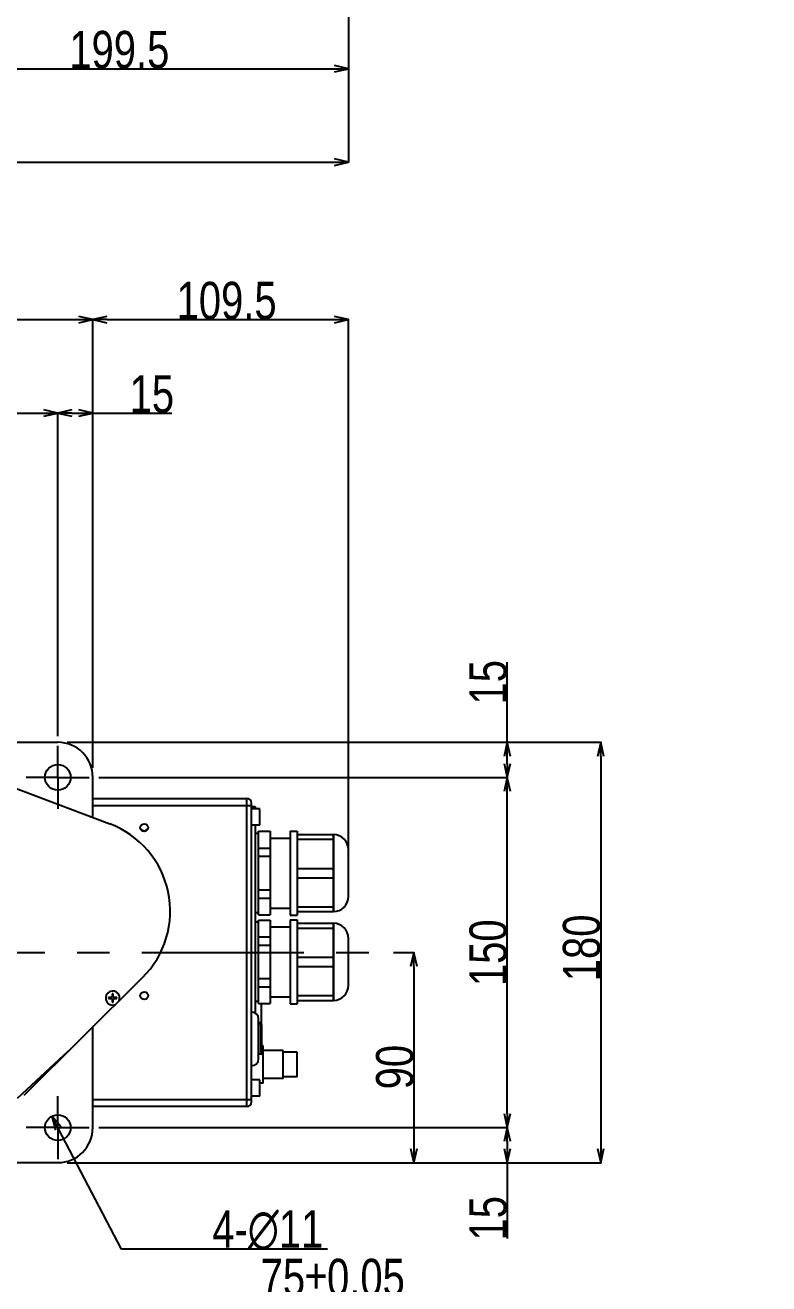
# Model space of a CAD drawing. Extents: x 0 to 3364, y 0 to 2376.
# Drawn here: x 1885 to 2203, y 272 to 811 of the extents above; entities that cross this region are included whole.
import ezdxf

# ---------------------------------------------------------------- set-up
doc = ezdxf.new("R2010")
doc.units = 0
doc.header["$LTSCALE"] = 185.02
doc.header["$PDMODE"] = 3
doc.header["$PDSIZE"] = 0.3125
doc.linetypes.add('CENTER', pattern=[0.6, 0.375, -0.075, 0.075, -0.075])
doc.layers.get('0').update_dxf_attribs({"linetype": 'CONTINUOUS'})
doc.layers.get('DEFPOINTS').update_dxf_attribs({"linetype": 'CONTINUOUS'})
doc.layers.add('95_ALL_DIM', color=7, linetype='CONTINUOUS')
doc.layers.add('DEFAULT_1', color=7, linetype='CENTER')
doc.styles.get("Standard").update_dxf_attribs({"font": 'txt', "width": 0.8})
doc.dimstyles.new('DIMSTYLE_1', dxfattribs={"dimtxt": 16, "dimasz": 6, "dimexe": 0.18, "dimexo": 0.0625, "dimgap": 0.09, "dimtad": 1, "dimdec": 3, "dimdsep": 46, "dimtxsty": 'Standard', "dimblk": 'OPEN', "dimblk1": 'OPEN', "dimblk2": 'OPEN', "dimcen": 0.09, "dimadec": 0, "dimazin": 0, "dimtp": 0.3, "dimtm": 0.3, "dimtfac": 1, "dimtdec": 3, "dimtofl": 0, "dimtmove": 0, "dimatfit": 3, "dimldrblk": 'OPEN', "dimfxl": 1, "dimtolj": 1, "dimarcsym": 0})
doc.dimstyles.new('DIMSTYLE_18', dxfattribs={"dimtxt": 16, "dimasz": 6, "dimexe": 0.18, "dimexo": 0.0625, "dimgap": 0.09, "dimtad": 1, "dimtih": 1, "dimtoh": 1, "dimdec": 3, "dimdsep": 46, "dimtxsty": 'Standard', "dimblk": 'OPEN', "dimblk1": 'OPEN', "dimblk2": 'OPEN', "dimcen": 0.09, "dimadec": 0, "dimazin": 0, "dimtp": 0.2, "dimtm": 0.2, "dimtfac": 1, "dimtdec": 3, "dimtofl": 0, "dimtmove": 0, "dimatfit": 3, "dimldrblk": 'OPEN', "dimfxl": 1, "dimtolj": 1, "dimarcsym": 0})
doc.dimstyles.new('DIMSTYLE_2', dxfattribs={"dimtxt": 16, "dimasz": 6, "dimexe": 0.18, "dimexo": 0.0625, "dimgap": 0.09, "dimtad": 1, "dimdec": 3, "dimdsep": 46, "dimtxsty": 'Standard', "dimblk": 'OPEN', "dimblk1": 'OPEN', "dimblk2": 'OPEN', "dimcen": 0.09, "dimadec": 0, "dimazin": 0, "dimtp": 0.5, "dimtm": 0.5, "dimtfac": 1, "dimtdec": 3, "dimtofl": 0, "dimtmove": 0, "dimatfit": 3, "dimldrblk": 'OPEN', "dimfxl": 1, "dimtolj": 1, "dimarcsym": 0})
doc.dimstyles.new('DIMSTYLE_5', dxfattribs={"dimtxt": 16, "dimasz": 6, "dimexe": 0.18, "dimexo": 0.0625, "dimgap": 0.09, "dimtad": 1, "dimdec": 3, "dimdsep": 46, "dimtxsty": 'Standard', "dimblk": 'OPEN', "dimblk1": 'OPEN', "dimblk2": 'OPEN', "dimcen": 0.09, "dimadec": 0, "dimazin": 0, "dimtp": 0.2, "dimtm": 0.2, "dimtfac": 1, "dimtdec": 3, "dimtofl": 0, "dimtmove": 0, "dimatfit": 3, "dimldrblk": 'OPEN', "dimfxl": 1, "dimtolj": 1, "dimarcsym": 0})
doc.dimstyles.new('DIMSTYLE_7', dxfattribs={"dimtxt": 16, "dimasz": 6, "dimexe": 0.18, "dimexo": 0.0625, "dimgap": 0.09, "dimtad": 1, "dimdec": 3, "dimdsep": 46, "dimtxsty": 'Standard', "dimblk": 'OPEN', "dimblk1": 'OPEN', "dimblk2": 'OPEN', "dimcen": 0.09, "dimadec": 0, "dimazin": 0, "dimtol": 1, "dimtp": 0.05, "dimtm": 0.05, "dimtfac": 1, "dimtdec": 3, "dimtofl": 0, "dimtmove": 0, "dimatfit": 3, "dimldrblk": 'OPEN', "dimfxl": 1, "dimtolj": 1, "dimarcsym": 0})

# ---------------------------------------------------------------- blocks, each defined once
blk = doc.blocks.new('_OPEN')
at = {"color": 0, "linetype": 'ByBlock'}
for p, q in [((0, 0), (-1, 0.233)), ((-1, -0.233), (0, 0)), ((-1, 0), (0, 0))]:
    blk.add_line(p, q, dxfattribs=at)
blk = doc.blocks.new('*D7')
at = {"layer": '95_ALL_DIM', "color": 0, "transparency": 16777216}
for p, q in [((2023.02, 982.24), (2023.02, 792.12)), ((1823.52, 769.12), (1823.52, 792.48)), ((1829.52, 792.3), (2017.02, 792.3))]:
    blk.add_line(p, q, dxfattribs=at)
at = {"layer": 'DEFPOINTS', "color": 0, "transparency": 16777216}
for p in [(2023.02, 982.3), (2023.02, 792.3), (1823.52, 769.06)]:
    blk.add_point(p, dxfattribs=at)
at = {"layer": '95_ALL_DIM', "color": 0, "transparency": 16777216, "xscale": 6, "yscale": 6, "zscale": 6, "rotation": 180}
blk.add_blockref('_OPEN', (1823.52, 792.3), dxfattribs=at)
at = {"layer": '95_ALL_DIM', "color": 0, "transparency": 16777216, "xscale": 6, "yscale": 6, "zscale": 6}
blk.add_blockref('_OPEN', (2023.02, 792.3), dxfattribs=at)
at = {"layer": '95_ALL_DIM', "color": 0, "transparency": 16777216, "insert": (1924.88, 800.39), "char_height": 16, "attachment_point": 5}
blk.add_mtext('\\A1;199.5', dxfattribs=at)
blk = doc.blocks.new('*D13')
at = {"layer": '95_ALL_DIM', "color": 0, "transparency": 16777216}
for p, q in [((1733.52, 492.91), (1733.52, 685.02)), ((1739.52, 684.84), (1907.52, 684.84)), ((1913.52, 492.91), (1913.52, 685.02))]:
    blk.add_line(p, q, dxfattribs=at)
at = {"layer": 'DEFPOINTS', "color": 0, "transparency": 16777216}
for p in [(1913.52, 684.84), (1733.52, 492.84), (1913.52, 492.84)]:
    blk.add_point(p, dxfattribs=at)
at = {"layer": '95_ALL_DIM', "color": 0, "transparency": 16777216, "xscale": 6, "yscale": 6, "zscale": 6, "rotation": 180}
blk.add_blockref('_OPEN', (1733.52, 684.84), dxfattribs=at)
at = {"layer": '95_ALL_DIM', "color": 0, "transparency": 16777216, "xscale": 6, "yscale": 6, "zscale": 6}
blk.add_blockref('_OPEN', (1913.52, 684.84), dxfattribs=at)
at = {"layer": '95_ALL_DIM', "color": 0, "transparency": 16777216, "insert": (1828, 692.93), "char_height": 16, "attachment_point": 5}
blk.add_mtext('\\A1;180', dxfattribs=at)
blk = doc.blocks.new('*D14')
at = {"layer": '95_ALL_DIM', "color": 0, "transparency": 16777216}
for p, q in [((1902.59, 503.84), (2131.2, 503.84)), ((2131.02, 497.84), (2131.02, 329.84)), ((1902.59, 323.84), (2131.2, 323.84))]:
    blk.add_line(p, q, dxfattribs=at)
at = {"layer": 'DEFPOINTS', "color": 0, "transparency": 16777216}
for p in [(1902.52, 503.84), (1902.52, 323.84), (2131.02, 323.84)]:
    blk.add_point(p, dxfattribs=at)
at = {"layer": '95_ALL_DIM', "color": 0, "transparency": 16777216, "xscale": 6, "yscale": 6, "zscale": 6}
for p, rotation in [((2131.02, 503.84), 90), ((2131.02, 323.84), 270)]:
    blk.add_blockref('_OPEN', p, dxfattribs=dict(at, rotation=rotation))
at = {"layer": '95_ALL_DIM', "color": 0, "transparency": 16777216, "insert": (2122.93, 415.82), "char_height": 16, "attachment_point": 5, "rotation": 90}
blk.add_mtext('\\A1;180', dxfattribs=at)
blk = doc.blocks.new('*D34')
at = {"layer": '95_ALL_DIM', "color": 0, "transparency": 16777216}
for p, q in [((1916.09, 338.84), (2091.2, 338.84)), ((2091.02, 332.84), (2091.02, 329.84)), ((1902.59, 323.84), (2091.2, 323.84)), ((2091.02, 323.84), (2091.02, 291.41))]:
    blk.add_line(p, q, dxfattribs=at)
at = {"layer": 'DEFPOINTS', "color": 0, "transparency": 16777216}
for p in [(1916.02, 338.84), (2091.02, 338.84), (1902.52, 323.84)]:
    blk.add_point(p, dxfattribs=at)
at = {"layer": '95_ALL_DIM', "color": 0, "transparency": 16777216, "xscale": 6, "yscale": 6, "zscale": 6}
for p, rotation in [((2091.02, 338.84), 90), ((2091.02, 323.84), 270)]:
    blk.add_blockref('_OPEN', p, dxfattribs=dict(at, rotation=rotation))
at = {"layer": '95_ALL_DIM', "color": 0, "transparency": 16777216, "insert": (2082.93, 300.03), "char_height": 16, "attachment_point": 5, "rotation": 90}
blk.add_mtext('\\A1;15', dxfattribs=at)
blk = doc.blocks.new('*D35')
at = {"layer": '95_ALL_DIM', "color": 0, "transparency": 16777216}
for p, q in [((1916.09, 488.84), (2091.2, 488.84)), ((2091.02, 344.84), (2091.02, 482.84)), ((1916.09, 338.84), (2091.2, 338.84))]:
    blk.add_line(p, q, dxfattribs=at)
at = {"layer": 'DEFPOINTS', "color": 0, "transparency": 16777216}
for p in [(1916.02, 488.84), (2091.02, 488.84), (1916.02, 338.84)]:
    blk.add_point(p, dxfattribs=at)
at = {"layer": '95_ALL_DIM', "color": 0, "transparency": 16777216, "xscale": 6, "yscale": 6, "zscale": 6}
for p, rotation in [((2091.02, 488.84), 90), ((2091.02, 338.84), 270)]:
    blk.add_blockref('_OPEN', p, dxfattribs=dict(at, rotation=rotation))
at = {"layer": '95_ALL_DIM', "color": 0, "transparency": 16777216, "insert": (2082.93, 413.74), "char_height": 16, "attachment_point": 5, "rotation": 90}
blk.add_mtext('\\A1;150', dxfattribs=at)
blk = doc.blocks.new('*D37')
at = {"layer": '95_ALL_DIM', "color": 0, "transparency": 16777216}
for p, q in [((1748.52, 506.41), (1748.52, 645.02)), ((1754.52, 644.84), (1892.52, 644.84)), ((1898.52, 506.41), (1898.52, 645.02))]:
    blk.add_line(p, q, dxfattribs=at)
at = {"layer": 'DEFPOINTS', "color": 0, "transparency": 16777216}
for p in [(1898.52, 644.84), (1748.52, 506.34), (1898.52, 506.34)]:
    blk.add_point(p, dxfattribs=at)
at = {"layer": '95_ALL_DIM', "color": 0, "transparency": 16777216, "xscale": 6, "yscale": 6, "zscale": 6, "rotation": 180}
blk.add_blockref('_OPEN', (1748.52, 644.84), dxfattribs=at)
at = {"layer": '95_ALL_DIM', "color": 0, "transparency": 16777216, "xscale": 6, "yscale": 6, "zscale": 6}
blk.add_blockref('_OPEN', (1898.52, 644.84), dxfattribs=at)
at = {"layer": '95_ALL_DIM', "color": 0, "transparency": 16777216, "insert": (1827.49, 652.93), "char_height": 16, "attachment_point": 5}
blk.add_mtext('\\A1;150', dxfattribs=at)
blk = doc.blocks.new('*D39')
at = {"layer": '95_ALL_DIM', "color": 0, "transparency": 16777216}
for p, q in [((2042.33, 413.84), (2051.2, 413.84)), ((2051.02, 407.84), (2051.02, 329.84)), ((1902.59, 323.84), (2051.2, 323.84))]:
    blk.add_line(p, q, dxfattribs=at)
at = {"layer": 'DEFPOINTS', "color": 0, "transparency": 16777216}
for p in [(2042.27, 413.84), (1902.52, 323.84), (2051.02, 323.84)]:
    blk.add_point(p, dxfattribs=at)
at = {"layer": '95_ALL_DIM', "color": 0, "transparency": 16777216, "xscale": 6, "yscale": 6, "zscale": 6}
for p, rotation in [((2051.02, 413.84), 90), ((2051.02, 323.84), 270)]:
    blk.add_blockref('_OPEN', p, dxfattribs=dict(at, rotation=rotation))
at = {"layer": '95_ALL_DIM', "color": 0, "transparency": 16777216, "insert": (2042.93, 364.76), "char_height": 16, "attachment_point": 5, "rotation": 90}
blk.add_mtext('\\A1;90', dxfattribs=at)
blk = doc.blocks.new('*D40')
at = {"layer": '95_ALL_DIM', "color": 0, "transparency": 16777216}
for p, q in [((2091.02, 503.84), (2091.02, 538.18)), ((1902.59, 503.84), (2091.2, 503.84)), ((2091.02, 494.84), (2091.02, 497.84)), ((1916.09, 488.84), (2091.2, 488.84))]:
    blk.add_line(p, q, dxfattribs=at)
at = {"layer": 'DEFPOINTS', "color": 0, "transparency": 16777216}
for p in [(1902.52, 503.84), (2091.02, 503.84), (1916.02, 488.84)]:
    blk.add_point(p, dxfattribs=at)
at = {"layer": '95_ALL_DIM', "color": 0, "transparency": 16777216, "xscale": 6, "yscale": 6, "zscale": 6}
for p, rotation in [((2091.02, 503.84), 90), ((2091.02, 488.84), 270)]:
    blk.add_blockref('_OPEN', p, dxfattribs=dict(at, rotation=rotation))
at = {"layer": '95_ALL_DIM', "color": 0, "transparency": 16777216, "insert": (2082.93, 529.56), "char_height": 16, "attachment_point": 5, "rotation": 90}
blk.add_mtext('\\A1;15', dxfattribs=at)
blk = doc.blocks.new('*D41')
at = {"layer": '95_ALL_DIM', "color": 0, "transparency": 16777216}
for p, q in [((1898.52, 506.41), (1898.52, 645.02)), ((1904.52, 644.84), (1907.52, 644.84)), ((1913.52, 492.91), (1913.52, 645.02)), ((1913.52, 644.84), (1947.43, 644.84))]:
    blk.add_line(p, q, dxfattribs=at)
at = {"layer": 'DEFPOINTS', "color": 0, "transparency": 16777216}
for p in [(1898.52, 644.84), (1898.52, 506.34), (1913.52, 492.84)]:
    blk.add_point(p, dxfattribs=at)
at = {"layer": '95_ALL_DIM', "color": 0, "transparency": 16777216, "xscale": 6, "yscale": 6, "zscale": 6, "rotation": 180}
blk.add_blockref('_OPEN', (1898.52, 644.84), dxfattribs=at)
at = {"layer": '95_ALL_DIM', "color": 0, "transparency": 16777216, "xscale": 6, "yscale": 6, "zscale": 6}
blk.add_blockref('_OPEN', (1913.52, 644.84), dxfattribs=at)
at = {"layer": '95_ALL_DIM', "color": 0, "transparency": 16777216, "insert": (1938.81, 652.93), "char_height": 16, "attachment_point": 5}
blk.add_mtext('\\A1;15', dxfattribs=at)
blk = doc.blocks.new('*D42')
at = {"layer": '95_ALL_DIM', "color": 0, "transparency": 16777216}
for p, q in [((1748.52, 343.78), (1748.52, 234.66)), ((1823.52, 269.54), (1823.52, 234.66)), ((1754.52, 234.84), (1817.52, 234.84)), ((1823.52, 234.84), (2203.04, 234.84))]:
    blk.add_line(p, q, dxfattribs=at)
at = {"layer": 'DEFPOINTS', "color": 0, "transparency": 16777216}
for p in [(1748.52, 343.84), (1823.52, 269.6), (1748.52, 234.84)]:
    blk.add_point(p, dxfattribs=at)
at = {"layer": '95_ALL_DIM', "color": 0, "transparency": 16777216, "xscale": 6, "yscale": 6, "zscale": 6, "rotation": 180}
blk.add_blockref('_OPEN', (1748.52, 234.84), dxfattribs=at)
at = {"layer": '95_ALL_DIM', "color": 0, "transparency": 16777216, "xscale": 6, "yscale": 6, "zscale": 6}
blk.add_blockref('_OPEN', (1823.52, 234.84), dxfattribs=at)
at = {"layer": '95_ALL_DIM', "color": 0, "transparency": 16777216, "insert": (2016.28, 258.93), "char_height": 16, "attachment_point": 5}
blk.add_mtext('\\A1;75±0.05\\P(Tolerance is optimum for %%c6 H7)', dxfattribs=at)
blk = doc.blocks.new('*D62')
at = {"layer": '95_ALL_DIM', "color": 0, "transparency": 16777216}
for p, q in [((1913.52, 492.91), (1913.52, 685.02)), ((1919.52, 684.84), (2017.02, 684.84)), ((2023.02, 451.91), (2023.02, 685.02))]:
    blk.add_line(p, q, dxfattribs=at)
at = {"layer": 'DEFPOINTS', "color": 0, "transparency": 16777216}
for p in [(2023.02, 684.84), (1913.52, 492.84), (2023.02, 451.84)]:
    blk.add_point(p, dxfattribs=at)
at = {"layer": '95_ALL_DIM', "color": 0, "transparency": 16777216, "xscale": 6, "yscale": 6, "zscale": 6, "rotation": 180}
blk.add_blockref('_OPEN', (1913.52, 684.84), dxfattribs=at)
at = {"layer": '95_ALL_DIM', "color": 0, "transparency": 16777216, "xscale": 6, "yscale": 6, "zscale": 6}
blk.add_blockref('_OPEN', (2023.02, 684.84), dxfattribs=at)
at = {"layer": '95_ALL_DIM', "color": 0, "transparency": 16777216, "insert": (1970.83, 692.93), "char_height": 16, "attachment_point": 5}
blk.add_mtext('\\A1;109.5', dxfattribs=at)
blk = doc.blocks.new('*D76')
at = {"layer": '95_ALL_DIM', "color": 0, "transparency": 16777216}
for p, q in [((1925.87, 286.84), (1898.76, 338.4)), ((2014.05, 286.84), (1925.87, 286.84))]:
    blk.add_line(p, q, dxfattribs=at)
at = {"layer": 'DEFPOINTS', "color": 0, "transparency": 16777216}
for p in [(1895.96, 343.71), (1901.08, 333.98)]:
    blk.add_point(p, dxfattribs=at)
at = {"layer": '95_ALL_DIM', "color": 0, "transparency": 16777216, "xscale": 6, "yscale": 6, "zscale": 6, "rotation": 117.7423544161954}
blk.add_blockref('_OPEN', (1895.96, 343.71), dxfattribs=at)
at = {"layer": '95_ALL_DIM', "color": 0, "transparency": 16777216, "insert": (1988.45, 294.93), "char_height": 16, "attachment_point": 5}
blk.add_mtext('\\A1;4-∅11', dxfattribs=at)
blk = doc.blocks.new('*D79')
at = {"color": 0, "transparency": 16777216}
for p, q in [((1408.52, 1506.24), (1408.52, 752.12)), ((2023.02, 992.24), (2023.02, 752.12)), ((1414.52, 752.3), (2017.02, 752.3))]:
    blk.add_line(p, q, dxfattribs=at)
at = {"layer": 'DEFPOINTS', "color": 0, "transparency": 16777216}
for p in [(1408.52, 1506.3), (2023.02, 992.3), (2023.02, 752.3)]:
    blk.add_point(p, dxfattribs=at)
at = {"color": 0, "transparency": 16777216, "xscale": 6, "yscale": 6, "zscale": 6, "rotation": 180}
blk.add_blockref('_OPEN', (1408.52, 752.3), dxfattribs=at)
at = {"color": 0, "transparency": 16777216, "xscale": 6, "yscale": 6, "zscale": 6}
blk.add_blockref('_OPEN', (2023.02, 752.3), dxfattribs=at)
at = {"color": 0, "transparency": 16777216, "insert": (1710.74, 760.39), "char_height": 16, "attachment_point": 5}
blk.add_mtext('\\A1;614.5', dxfattribs=at)

msp = doc.modelspace()

# ---------------------------------------------------------------- linework, layer by layer
for p, q in [((1748.5239, 503.8432), (1898.5239, 503.8432)), ((1854.0122, 494.2575), (1920.8471, 468.9177)), ((1913.5239, 471.6942), (1913.5239, 488.8432)), ((1913.5239, 479.8432), (1979.5239, 479.8432)), ((1979.5239, 347.8432), (1979.5239, 479.8432)), ((1913.5239, 476.8432), (1981.5239, 476.8432)), ((1981.5239, 349.8432), (1981.5239, 477.8432)), ((1981.5239, 476.3432), (1983.0239, 476.3432)), ((1985.0239, 475.3432), (1981.5239, 475.3432)), ((1983.0239, 476.3432), (1983.0239, 475.3432)), ((1985.0239, 468.3433), (1985.0239, 475.3432)), ((1985.0239, 468.3432), (1981.5239, 468.3432)), ((1983.0239, 468.3432), (1983.0239, 387.9413)), ((1984.5239, 464.8432), (1983.0239, 464.8432)), ((1984.5239, 465.7295), (1989.5239, 465.7295)), ((1984.5239, 429.9569), (1984.5239, 465.7295)), ((1989.5239, 465.7295), (1989.5239, 429.9569)), ((1998.0239, 465.8432), (2001.0239, 465.8432)), ((1998.0239, 465.8432), (1998.0239, 429.8432)), ((2001.0239, 465.8431), (2001.0239, 429.8433)), ((2001.0239, 464.3432), (2016.5308, 464.3432)), ((2016.4949, 464.3432), (2016.4949, 431.3432)), ((2016.5308, 464.3432), (2016.5308, 431.3432)), ((1984.5239, 458.5358), (1989.5239, 458.5358)), ((1989.5239, 462.8432), (1998.0239, 462.8432)), ((2001.0239, 462.3232), (2016.4949, 462.3232)), ((1984.5239, 455.037), (1989.5239, 455.037)), ((2023.0239, 437.8364), (2023.0239, 457.8501)), ((2001.0239, 449.8633), (2016.4949, 449.8633)), ((2001.0239, 445.8232), (2016.4949, 445.8232)), ((1984.5239, 440.6495), (1989.5239, 440.6495)), ((1984.5239, 437.1507), (1989.5239, 437.1507)), ((1989.5239, 432.8432), (1998.0239, 432.8432)), ((2001.0239, 433.3633), (2016.4949, 433.3633)), ((2001.0239, 431.3432), (2016.5308, 431.3432)), ((1984.5239, 430.8432), (1983.0239, 430.8432)), ((1984.5239, 426.8432), (1983.0239, 426.8432)), ((1984.5239, 429.9569), (1989.5239, 429.9569)), ((1984.5239, 427.7295), (1989.5239, 427.7295)), ((1984.5239, 391.9569), (1984.5239, 427.7295)), ((1989.5239, 427.7295), (1989.5239, 391.9569)), ((1998.0239, 429.8432), (2001.0239, 429.8432)), ((1998.0239, 427.8432), (2001.0239, 427.8432)), ((1998.0239, 427.8432), (1998.0239, 391.8432)), ((2001.0239, 427.8431), (2001.0239, 391.8433)), ((2001.0239, 426.3432), (2016.5308, 426.3432)), ((2016.4949, 426.3432), (2016.4949, 393.3432)), ((2016.5308, 426.3432), (2016.5308, 393.3432)), ((1984.5239, 420.5358), (1989.5239, 420.5358)), ((1989.5239, 424.8432), (1998.0239, 424.8432)), ((2001.0239, 424.3232), (2016.4949, 424.3232)), ((1984.5239, 417.037), (1989.5239, 417.037)), ((2023.0239, 399.8364), (2023.0239, 419.8501)), ((2001.0239, 411.8633), (2016.4949, 411.8633)), ((2001.0239, 407.8232), (2016.4949, 407.8232)), ((1884.0838, 352.7818), (1934.8339, 403.1151)), ((1984.5239, 402.6495), (1989.5239, 402.6495)), ((1984.5239, 399.1507), (1989.5239, 399.1507)), ((1921.7739, 394.5932), (1920.2739, 394.5932)), ((1920.2739, 394.5932), (1920.2739, 394.0932)), ((1920.2739, 394.0932), (1921.7739, 394.0932)), ((1922.2739, 396.0932), (1921.7739, 396.0932)), ((1921.7739, 396.0932), (1921.7739, 394.5932)), ((1921.7739, 394.0932), (1921.7739, 392.5932)), ((1922.2739, 394.5932), (1922.2739, 396.0932)), ((1923.7739, 394.5932), (1922.2739, 394.5932)), ((1922.2739, 394.0932), (1923.7739, 394.0932)), ((1922.2739, 392.5932), (1922.2739, 394.0932)), ((1923.7739, 394.0932), (1923.7739, 394.5932)), ((1989.5239, 394.8432), (1998.0239, 394.8432)), ((2001.0239, 395.3633), (2016.4949, 395.3633)), ((1921.7739, 392.5932), (1922.2739, 392.5932)), ((1984.5239, 392.8432), (1983.0239, 392.8432)), ((1984.5239, 391.9569), (1989.5239, 391.9569)), ((1985.6239, 391.9569), (1985.6239, 383.3013)), ((1998.0239, 391.8432), (2001.0239, 391.8432)), ((2001.0239, 393.3432), (2016.5308, 393.3432)), ((1984.5239, 368.3432), (1984.5239, 385.3432)), ((1985.6239, 383.6607), (1984.5239, 383.6607)), ((1985.4239, 383.3432), (1984.5239, 383.3432)), ((1985.4239, 370.3432), (1985.4239, 383.3432)), ((1985.9239, 370.8458), (1985.9239, 382.8432)), ((1913.5239, 338.8432), (1913.5239, 381.9801)), ((1986.5239, 373.8432), (1985.9239, 373.8432)), ((1986.5239, 357.8432), (1986.5239, 373.8432)), ((1881.2178, 351.422), (1903.1761, 371.7173)), ((1985.4239, 370.3432), (1984.5239, 370.3432)), ((1995.0239, 371.8432), (1986.5239, 371.8432)), ((1995.0239, 359.8432), (1995.0239, 371.8432)), ((2001.0239, 371.0932), (1995.0239, 371.0932)), ((2001.0239, 360.5932), (2001.0239, 371.0932)), ((1985.0239, 359.3432), (1981.5239, 359.3432)), ((1985.0239, 352.3433), (1985.0239, 359.3432)), ((1986.5239, 357.8432), (1985.0239, 357.8432)), ((1995.0239, 359.8432), (1986.5239, 359.8432)), ((2001.0239, 360.5932), (1995.0239, 360.5932)), ((1913.5239, 350.8432), (1981.5239, 350.8432)), ((1985.0239, 352.3432), (1981.5239, 352.3432)), ((1979.5239, 347.8432), (1913.5239, 347.8432)), ((1748.5239, 323.8432), (1898.5239, 323.8432))]:
    msp.add_line(p, q)
for centre, radius in [((1898.5239, 488.8432), 5.5), ((1935.5239, 467.3432), 1.65), ((1935.5239, 395.3432), 1.65), ((1898.5239, 338.8432), 5.5)]:
    msp.add_circle(centre, radius)
for centre, radius, start, end in [((1898.5239, 488.8432), 15, 0, 90), ((1979.5239, 477.8432), 2, 0, 90), ((1906.6664, 431.5157), 40, 314.763762, 69.236238), ((1935.5239, 467.8432), 1.85, 210.855561, 329.144439), ((1935.5239, 467.8432), 2, 229.790538, 310.209462), ((2016.5308, 457.8501), 6.4931, 0, 90), ((2016.5308, 437.8364), 6.4931, 270, 360), ((2016.5308, 419.8501), 6.4931, 0, 90), ((2016.5308, 399.8364), 6.4931, 270, 360), ((1922.0239, 394.3432), 3, 336.188601, 293.36071), ((1981.5239, 385.3432), 3, 0, 90), ((1985.4239, 382.8432), 0.5, 0, 90), ((1981.5239, 368.3432), 3, 270, 360), ((1985.4239, 370.8432), 0.5, 270, 360), ((1979.5239, 349.8432), 2, 270, 360), ((1898.5239, 338.8432), 15, 270, 360)]:
    msp.add_arc(centre, radius, start, end)
at = {"layer": 'DEFAULT_1'}
for p, q in [((1898.5239, 488.8432), (1898.5239, 502.3432)), ((1898.5239, 488.8432), (1885.0239, 488.8432)), ((1898.5239, 488.8432), (1912.0239, 488.8432)), ((1898.5239, 488.8432), (1898.5239, 475.3432)), ((1823.5239, 413.8432), (2038.7803, 413.8432)), ((1898.5239, 338.8432), (1898.5239, 352.3432)), ((1898.5239, 338.8432), (1885.0239, 338.8432)), ((1898.5239, 338.8432), (1912.0239, 338.8432)), ((1898.5239, 338.8432), (1898.5239, 325.3432))]:
    msp.add_line(p, q, dxfattribs=at)

# ---------------------------------------------------------------- dimensions: what is measured, and where the dimension line sits
dim = msp.add_linear_dim(base=(2023.0239, 752.3014), p1=(1408.5239, 1506.3014), p2=(2023.0239, 992.3014), dimstyle='DIMSTYLE_2')
dim.commit()
dim.dimension.update_dxf_attribs({"geometry": '*D79', "text_midpoint": (1710.735, 752.3014), "dimtype": 160})
at = {"layer": '95_ALL_DIM'}
for base, p1, p2, dimstyle, picture, middle in [((2023.0239, 792.3014), (1823.5239, 769.0593), (2023.0239, 982.3014), 'DIMSTYLE_2', '*D7', (1924.8754, 792.3014)), ((1913.5239, 684.8433), (1733.5239, 492.8432), (1913.5239, 492.8432), 'DIMSTYLE_2', '*D13', (1828.0045, 684.8433)), ((2023.0239, 684.8433), (1913.5239, 492.8432), (2023.0239, 451.8432), 'DIMSTYLE_1', '*D62', (1970.827, 684.8433)), ((1898.5239, 644.8433), (1748.5239, 506.3432), (1898.5239, 506.3432), 'DIMSTYLE_2', '*D37', (1827.4937, 644.8433))]:
    dim = msp.add_linear_dim(base=base, p1=p1, p2=p2, dimstyle=dimstyle, dxfattribs=at)
    dim.commit()
    dim.dimension.update_dxf_attribs({"geometry": picture, "text_midpoint": middle, "dimtype": 160})
for base, p1, p2, angle, dimstyle, picture, middle in [((1898.5239, 644.8433), (1913.5239, 492.8432), (1898.5239, 506.3432), 180, 'DIMSTYLE_5', '*D41', (1938.8083, 644.8433)), ((2091.0239, 503.8432), (1916.0239, 488.8432), (1902.5239, 503.8432), 90, 'DIMSTYLE_5', '*D40', (2091.0239, 529.5605)), ((2131.0239, 323.8432), (1902.5239, 503.8432), (1902.5239, 323.8432), 270, 'DIMSTYLE_2', '*D14', (2131.0239, 415.8152)), ((2091.0239, 488.8432), (1916.0239, 338.8432), (1916.0239, 488.8432), 90, 'DIMSTYLE_2', '*D35', (2091.0239, 413.7368)), ((2051.0239, 323.8432), (2042.2669, 413.8432), (1902.5239, 323.8432), 270, 'DIMSTYLE_1', '*D39', (2051.0239, 364.7615)), ((2091.0239, 338.8432), (1902.5239, 323.8432), (1916.0239, 338.8432), 90, 'DIMSTYLE_5', '*D34', (2091.0239, 300.0297))]:
    dim = msp.add_linear_dim(base=base, p1=p1, p2=p2, angle=angle, dimstyle=dimstyle, dxfattribs=at)
    dim.commit()
    dim.dimension.update_dxf_attribs({"geometry": picture, "text_midpoint": middle, "dimtype": 160})
dim = msp.add_linear_dim(base=(1748.5239, 234.8432), p1=(1823.5239, 269.5993), p2=(1748.5239, 343.8432), angle=180, text='<>\\P(Tolerance is optimum for %%c6 H7)', dimstyle='DIMSTYLE_7', dxfattribs=at)
dim.commit()
dim.dimension.update_dxf_attribs({"geometry": '*D42', "text_midpoint": (2016.2806, 234.8432), "dimtype": 160})
dim = msp.add_diameter_dim_2p(p1=(1901.0841, 333.9754), p2=(1895.9637, 343.711), text='4-<>', dimstyle='DIMSTYLE_18', dxfattribs=at)
dim.commit()
dim.dimension.update_dxf_attribs({"geometry": '*D76', "text_midpoint": (1988.4517, 286.8432), "dimtype": 163})

doc.saveas('drawing.dxf')
